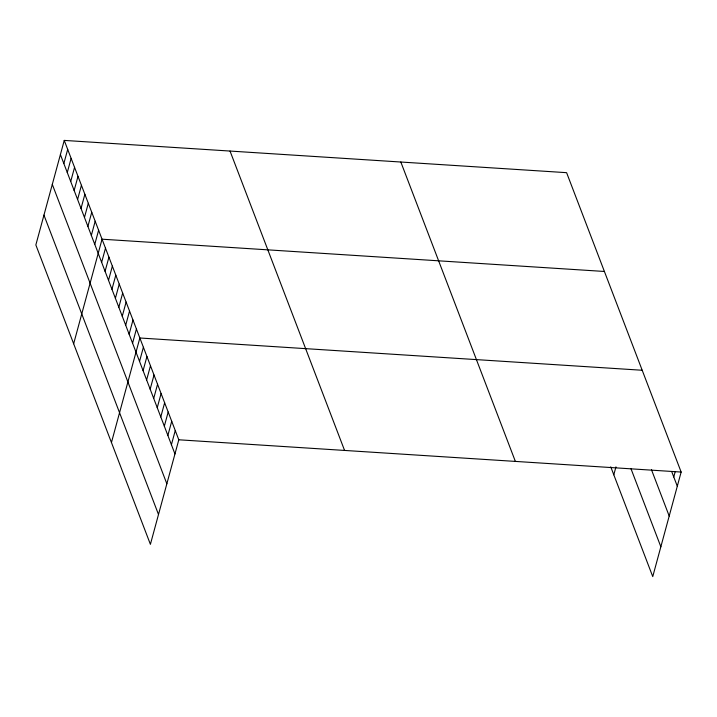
<?xml version="1.0" encoding="UTF-8"?>
<svg xmlns="http://www.w3.org/2000/svg" width="717" height="717" viewBox="0 0 717 717"><rect width="100%" height="100%" fill="white"/><g stroke="black" fill="none" stroke-linecap="round" stroke-linejoin="round"><path stroke-width="1.08" d="M64.252 140.407L35.85 244.945L150.4 544.328L178.802 439.79L64.252 140.407L566.6 172.672L681.15 472.055L652.748 576.593L610.75 466.821M63.84 163.548L67.694 149.387M67.281 172.528L71.126 158.367M70.714 181.518L74.559 167.348M74.147 190.498L78.001 176.328M77.588 199.478L81.433 185.309M81.021 208.459L84.875 194.289M84.463 217.439L88.308 203.27M87.895 226.42L91.749 212.259M91.337 235.4L95.182 221.239M94.769 244.38L98.614 230.22M73.654 343.748L102.056 239.2L604.404 271.465M101.644 262.35L105.489 248.181M105.076 271.331L108.93 257.161M108.518 280.311L112.363 266.141M111.951 289.292L115.804 275.122M115.383 298.272L119.237 284.111M118.825 307.252L122.67 293.092M122.257 316.233L126.111 302.072M125.699 325.222L129.544 311.053M129.132 334.203L132.986 320.033M132.573 343.183L136.418 329.013M111.449 442.541L139.851 337.994L642.208 370.259M139.546 361.413L143.391 347.252M143.086 370.671L146.94 356.501M146.626 379.92L150.48 365.76M150.167 389.179L154.021 375.009M153.707 398.428L157.561 384.267M157.247 407.686L161.101 393.516M160.787 416.935L164.641 402.775M164.327 426.194L168.181 412.024M167.868 435.443L171.721 421.282M171.408 444.701L175.262 430.532M613.797 474.806L615.957 466.857M673.765 476.966L675.136 471.903M178.802 439.79L681.15 472.055M671.793 471.822L677.305 486.216M651.493 469.778L669.194 516.043M630.951 468.631L660.85 546.775M400.83 162.024L515.371 461.407M230.032 151.054L344.572 450.437M60.407 154.567L174.948 453.951M52.305 184.394L166.846 483.778M43.952 215.118L158.502 514.51"/></g></svg>
